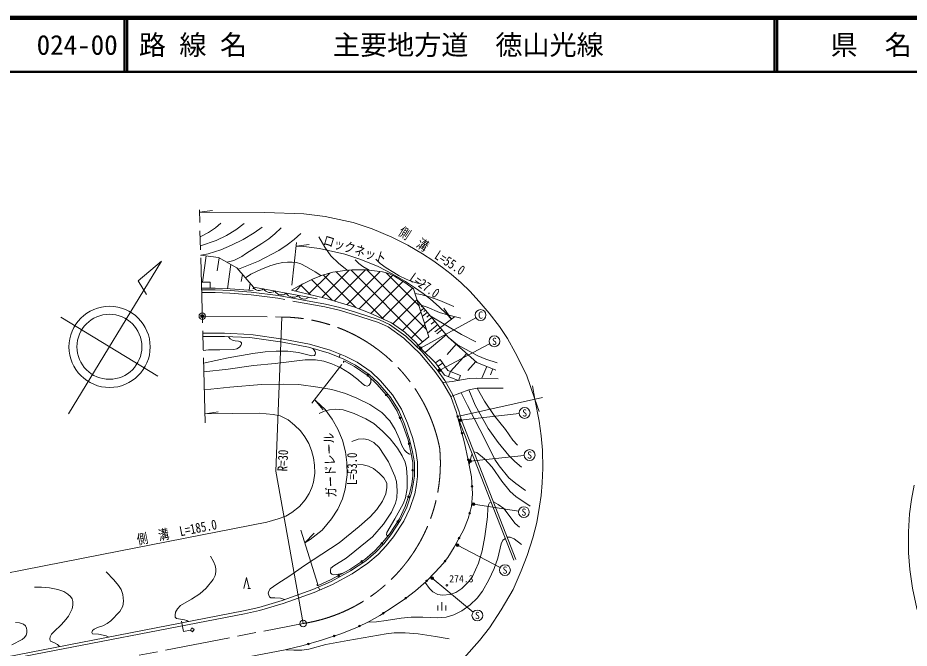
# Model space of a CAD drawing. Units: millimetres at full size, sheet at 1:1000; details may follow other scales. Extents: x 40000 to 680000, y 20000 to 380000.
# Drawn here: x 158041 to 322647, y 263587 to 380000 of the extents above; entities that cross this region are included whole.
import ezdxf
from ezdxf.enums import TextEntityAlignment as Align

# ---------------------------------------------------------------- set-up
doc = ezdxf.new("R2010")
doc.units = ezdxf.units.MM
doc.header["$LTSCALE"] = 1000
doc.header["$PDMODE"] = 32
doc.header["$PDSIZE"] = 500
doc.linetypes.add('CHAIN', pattern=[18.5, 12, -1.5, 3.5, -1.5])
doc.linetypes.add('DASHED', pattern=[7.5, 6, -1.5])
for name, color, linetype, lineweight in [('M-BGD', 7, 'Continuous', 13), ('M-BMK', 2, 'CHAIN', 13), ('M-BMK-SRVR', 3, 'Continuous', 13), ('M-STR-HTXT', 7, 'Continuous', 13), ('M-STR-STRC', 7, 'Continuous', 13), ('M-TTL', 2, 'Continuous', 140), ('M-TTL-LINE', 7, 'Continuous', 50)]:
    doc.layers.add(name, color=color, linetype=linetype, lineweight=lineweight)
doc.layers.add('M-OTRS', color=6, linetype='Continuous')
doc.layers.add('M-TTL-TXT', color=7, linetype='Continuous')
doc.styles.add('ＭＳ ゴシック', font='')
doc.styles.get('ＭＳ ゴシック').set_extended_font_data('MS Gothic')

msp = doc.modelspace()

# ---------------------------------------------------------------- hatches: boundary and pattern name
at = {"layer": 'M-BGD'}
for points in [[(222757, 313896, -1), (222509, 314064, -0.41421), (222717, 314104, -0.41421)], [(226167, 310247, -1), (225972, 310474, -1)], [(228694, 305958, -1), (228576, 306233, -1)], [(239300, 306236, -1), (239223, 306526, -1)], [(240124, 303129, -1), (240047, 303419, -1)], [(230304, 301232, -1), (230234, 301523, -1)], [(241249, 298258, -0.41421), (241071, 298374, -0.41421), (241186, 298552, -1)], [(230972, 296299, -1), (230972, 296599, -0.41421), (231122, 296449, -0.41421)], [(241924, 293313, -1), (241906, 293613, -1)], [(230142, 291395, -1), (230237, 291680, -1)], [(241427, 288374, -0.41421), (241322, 288558, -0.41421), (241506, 288664, -1)], [(228114, 286845, -0.41421), (228069, 287052, -0.41421), (228277, 287097, -1)], [(239469, 283792, -0.41421), (239407, 283995, -0.41421), (239611, 284056, -1)], [(225157, 282826, -1), (225362, 283045, -0.41421), (225369, 282833, -0.41421)], [(221431, 279514, -1), (221680, 279682, -0.41421), (221640, 279474, -0.41421)], [(236844, 279547, -1), (237028, 279784, -0.41421), (237054, 279573, -0.41421)], [(217159, 276930, -1), (217423, 277071, -0.41421), (217362, 276868, -0.41421)], [(233438, 275889, -0.41421), (233435, 276101, -0.41421), (233647, 276105, -1)], [(229562, 272734, -0.41421), (229590, 272944, -0.41421), (229800, 272916, -1)], [(225399, 269965, -0.41421), (225445, 270172, -0.41421), (225652, 270127, -1)], [(220997, 267610, -1), (221270, 267735, -0.41421), (221196, 267536, -0.41421)], [(216341, 265801, -1), (216626, 265892, -0.41421), (216529, 265704, -0.41421)], [(211566, 264317, -0.41421), (211666, 264504, -0.41421), (211853, 264404, -1)]]:
    msp.add_hatch(color=256, dxfattribs=at).paths.add_polyline_path(points)
at = {"layer": 'M-STR-HTXT'}
for points in [[(239985, 305545, -1), (239597, 305860, -0.41421), (239949, 305896, -0.41421)], [(241757, 297973, -1), (241372, 298292, -1)], [(242338, 289977, -1), (242048, 290384, -0.41421), (242397, 290325, -0.41421)], [(239295, 282393, -0.41421), (238984, 282561, -0.41421), (239152, 282873, -1)], [(234567, 276267, -1), (234523, 276765, -1)]]:
    msp.add_hatch(color=256, dxfattribs=at).paths.add_polyline_path(points)

# ---------------------------------------------------------------- linework, layer by layer
at = {"layer": 'M-BGD'}
for p, q in [((192793, 336034), (192126, 331172)), ((195211, 335662), (194882, 333286)), ((197355, 334468), (196769, 329978)), ((199529, 332623), (199268, 331287)), ((215641, 332844), (211739, 328942)), ((219212, 333410), (214177, 328374)), ((214435, 332512), (220471, 326476)), ((222263, 333455), (216513, 327706)), ((216851, 333102), (225639, 324313)), ((224951, 333138), (218819, 327006)), ((219523, 333435), (232803, 320154)), ((222517, 333446), (233475, 322488)), ((226049, 332919), (232072, 326896)), ((191977, 331173), (193577, 331162)), ((193570, 330062), (193577, 331162)), ((200945, 330979), (200793, 329706)), ((212277, 331665), (216115, 327827)), ((227265, 332447), (221069, 326251)), ((229138, 331315), (223247, 325423)), ((201538, 330291), (201500, 329968)), ((210637, 330845), (209301, 329509)), ((210273, 330663), (212073, 328864)), ((230909, 330081), (225299, 324471)), ((231748, 327914), (227308, 323475)), ((232390, 327148), (232075, 326884)), ((233032, 326381), (232403, 325854)), ((232711, 326765), (232554, 326633)), ((233354, 325998), (233039, 325735)), ((232473, 325635), (229080, 322241)), ((233675, 325615), (232731, 324824)), ((234466, 324671), (233135, 323556)), ((234070, 325143), (233599, 324748)), ((233199, 323355), (230687, 320843)), ((235581, 323341), (233704, 321767)), ((235024, 324006), (234358, 323448)), ((237155, 321464), (233237, 318180)), ((233925, 321076), (233839, 320990)), ((236368, 322402), (235430, 321616)), ((239014, 319716), (237325, 317797)), ((217586, 317891), (217365, 317334)), ((240933, 318028), (237971, 314661)), ((235200, 316303), (236013, 316885)), ((235200, 316303), (236831, 314027)), ((235666, 315652), (236479, 316235)), ((236013, 316885), (237469, 314853)), ((242617, 316547), (241136, 314864)), ((239804, 313959), (237469, 314853)), ((237578, 313741), (237936, 314674)), ((244648, 315631), (243759, 313422)), ((245752, 315187), (245308, 314082)), ((239446, 313025), (236831, 314027)), ((239446, 313025), (239804, 313959)), ((249643, 279810), (239262, 306381)), ((200527, 274611), (201027, 274611)), ((213564, 274866), (213810, 274319)), ((236328, 270554), (236328, 272054)), ((235578, 270554), (235578, 271454)), ((237078, 270554), (237078, 271454)), ((188617, 266668), (188248, 268562)), ((188617, 266668), (189905, 266916))]:
    msp.add_line(p, q, dxfattribs=at)
for points in [[(195505, 342057), (194555, 341191), (193255, 340335), (191710, 339534)], [(199824, 341994), (198271, 340824), (196606, 339785), (194674, 338862), (191756, 337875)], [(203190, 341323), (201685, 340277), (199648, 339045), (197524, 337988), (195509, 337132), (193161, 336421), (191873, 336161)], [(206655, 341198), (205506, 340131), (204369, 339207), (203094, 338296), (200116, 336430), (199380, 335898), (197959, 335203), (196715, 334857), (196673, 334848)], [(210307, 340176), (209093, 339055), (207796, 338057), (206252, 337049), (202481, 335034), (198822, 333600), (198707, 333576)], [(213656, 339532), (214742, 337633), (215861, 336039), (217269, 334683), (218836, 333379)], [(191802, 336170), (195115, 335716), (198478, 333842), (201563, 330262)], [(200066, 331999), (201060, 332672), (202945, 333546), (204564, 334206), (205791, 334577), (206968, 334842), (207854, 334900), (208677, 334900), (209496, 334823), (210296, 334537), (211375, 334008), (212940, 333100), (214020, 332385)], [(222898, 333397), (221782, 334089), (221031, 334658), (220310, 335318)], [(224177, 335404), (224975, 334641), (226063, 333857), (227475, 332979), (228437, 332379), (229736, 331719), (231015, 331230), (232078, 330915), (233241, 330671)], [(235200, 316303), (232594, 318794), (231536, 320053), (229501, 321948), (227031, 323667), (223137, 325474), (220078, 326624), (214754, 328240), (208581, 329677), (209999, 330527), (212441, 331747), (214119, 332425), (216218, 333003), (218403, 333344), (219772, 333455), (222440, 333455), (225398, 333082), (226578, 332787), (227601, 332282), (229683, 330973), (231102, 329941), (233929, 321062), (231691, 319257)], [(201497, 329656), (197246, 329961), (194507, 330056), (191970, 330073)], [(239750, 306489), (239553, 307234), (238439, 310255), (236901, 312992), (235467, 314992), (232683, 318301), (229668, 321207), (226694, 323373), (224809, 324213), (223053, 324792), (220195, 325677), (217521, 326481), (214844, 327130), (206138, 328693), (201156, 329325), (197228, 329662), (194501, 329756), (191978, 329773)], [(201563, 330262), (203993, 329845), (213307, 328074)], [(231377, 329078), (232457, 328917), (234067, 328463), (236003, 327768), (238571, 326715)], [(231748, 327914), (237514, 321035), (242826, 316364), (246321, 314958)], [(232546, 326962), (233649, 326557), (235886, 325597), (237400, 325119), (239830, 324526)], [(234198, 324991), (239961, 321522), (242634, 320189)], [(111730, 253349), (199702, 270488), (202533, 271115), (206887, 272412), (212538, 274405), (215894, 275914), (219504, 277844), (222290, 279734), (224173, 281335), (225613, 282875), (226952, 284491), (228799, 287353), (229867, 289619), (230747, 292259), (231070, 293886), (231272, 295341), (231272, 297877), (230939, 299872), (230391, 302154), (229450, 304954), (228372, 307473), (226776, 309998), (224562, 312577), (222930, 314141), (220388, 315866), (218268, 316976), (215525, 318063), (211746, 319153), (206924, 320073), (200875, 320935), (196199, 321140), (192215, 321140)], [(196959, 321107), (197253, 320740), (197697, 320468), (198205, 320334), (198804, 320270), (199134, 320149), (199318, 319964), (199318, 319766), (199221, 319494), (198959, 319155), (198513, 318888), (197911, 318738), (195335, 318693), (193233, 318672), (192287, 318531)], [(237514, 321035), (239262, 319587), (243004, 317555), (244446, 316956), (246554, 316282)], [(111828, 252915), (199894, 269914), (202684, 270534), (207072, 271841), (212761, 273847), (216159, 275375), (219814, 277330), (222654, 279256), (224588, 280900), (226064, 282478), (227437, 284136), (229325, 287061), (230425, 289396), (231328, 292105), (231662, 293786), (231872, 295299), (231872, 297926), (231528, 299991), (230968, 302320), (230011, 305168), (228904, 307753), (227260, 310356), (224998, 312990), (223309, 314609), (220697, 316381), (218518, 317522), (217586, 317891)], [(192350, 316237), (194578, 316716), (196879, 317227), (201443, 318007), (203699, 318326), (205762, 318446), (207922, 318446), (209881, 318172), (212361, 317595), (212810, 317612), (212960, 317834), (212997, 318143), (212925, 318325), (212747, 318611), (212520, 318930)], [(192394, 314615), (196893, 315096), (201544, 315788), (205572, 316174), (211093, 316864), (213042, 316826), (214523, 316585), (216015, 316117), (217696, 315361), (219314, 314348), (220841, 313193), (221626, 312465), (222153, 312113), (222539, 311981), (222844, 312073), (223067, 312326), (223240, 312651), (223248, 313420)], [(213497, 275138), (215762, 276183), (219348, 278101), (222108, 279973), (223966, 281553), (225388, 283073), (226709, 284668), (228536, 287499), (229588, 289731), (230456, 292336), (230774, 293936), (230972, 295361), (230972, 297852), (230645, 299812), (230103, 302071), (229169, 304847), (228105, 307332), (226534, 309820), (224344, 312371), (222741, 313906), (220234, 315608), (218373, 316583)], [(246732, 313341), (242721, 313450), (241361, 313383), (238278, 312807), (236511, 312666)], [(192486, 311273), (197175, 311760), (203028, 312275), (207053, 312363), (209918, 312254), (213454, 311814), (216012, 311330), (218525, 310624), (220626, 309782), (223056, 308609), (225238, 307118), (226744, 305563), (227711, 303963), (228551, 302191), (228985, 301031), (229476, 300171), (229857, 299723), (230368, 299436), (230699, 299491)], [(237984, 310045), (241338, 311281), (242845, 311622), (247667, 311627)], [(241338, 311281), (242481, 308489), (244894, 304144), (246732, 301588), (248745, 299173), (249815, 298050), (251029, 297008)], [(242845, 311622), (244215, 309218), (246022, 306566), (248081, 303972), (249468, 302016), (250316, 301094)], [(239262, 306381), (239076, 307083), (237984, 310045)], [(239924, 310760), (241085, 308376), (244555, 301719), (246159, 298458), (246926, 297260), (248733, 295063), (249991, 293979), (251776, 292701)], [(113536, 245389), (207396, 263250), (210727, 264065), (214112, 265084), (217853, 266287), (220745, 267495), (222950, 268504), (224868, 269626), (227566, 271351), (229608, 272769), (231453, 274180), (233474, 275926), (235099, 277607), (236596, 279228), (237471, 280353), (238620, 282211), (240393, 285513), (241203, 287551), (241810, 289776), (241997, 292087), (241810, 295246), (241233, 298333), (240555, 301505), (239262, 306381)], [(213675, 306919), (214605, 307384), (215597, 307630), (216644, 307716), (218128, 307579), (220144, 306910), (222315, 305959), (223793, 305065), (225363, 303684), (226787, 302227), (228150, 300500), (229017, 299111), (229567, 297936), (229804, 296871), (229931, 295104), (229931, 293047), (229630, 291362), (229182, 290224), (227694, 287473), (226158, 284943), (226109, 284494), (226215, 284402), (226468, 284377)], [(250018, 279957), (239959, 305702), (239750, 306489)], [(218115, 277441), (216977, 277181), (216412, 277113), (216024, 277235), (215794, 277507), (215756, 277908), (215830, 278342), (216403, 278798), (218659, 280231), (220276, 281480), (223512, 284179), (225585, 286513), (227024, 288713), (227793, 290376), (228037, 291332), (228097, 292734), (227943, 294377), (227643, 295383), (226479, 298004), (224775, 300627), (223782, 301563), (222807, 302083), (221937, 302272), (220884, 302210), (219739, 301753)], [(252667, 289784), (250016, 291590), (248982, 292526), (247428, 294449), (245618, 297026), (244242, 298571), (242811, 299710), (242254, 299828)], [(241399, 297443), (241775, 299008), (241959, 299478)], [(207283, 272552), (206556, 272803), (205480, 272885), (204784, 272885), (204522, 273079), (204373, 273386), (204282, 273727), (204385, 274130), (204667, 274559), (205863, 275436), (208271, 276925), (210978, 278844), (217375, 283043), (221084, 286030), (223121, 287858), (224332, 289215), (225370, 290746), (225973, 292073), (226173, 293266), (226173, 294091), (225639, 295062), (224800, 295905), (223743, 296742), (222784, 297179), (221837, 297458), (220757, 297591)], [(245436, 290579), (245173, 290428), (244990, 290029), (244858, 289413), (244756, 287855), (244299, 284233), (243795, 281569), (243135, 279280), (241996, 276807), (241263, 275830), (240045, 274622), (238919, 273853), (237869, 273487), (236460, 273362), (235577, 273527), (234687, 273996), (234063, 274619), (233256, 275738)], [(250662, 285916), (249911, 286604), (247771, 289376), (246763, 290144), (245865, 290587)], [(222746, 268410), (224250, 268450), (226058, 268682), (228837, 269120), (230698, 269286), (232837, 269286), (235539, 269195), (237136, 269321), (238529, 269771), (240006, 270455), (241599, 271589), (242871, 272842), (243839, 274101), (245025, 276206), (246026, 278307), (246669, 280237), (247273, 282845), (247637, 283526), (248076, 283822)], [(248413, 284065), (248955, 284068), (249681, 283776), (251058, 282717)], [(193635, 280578), (194187, 279607), (194511, 278849), (194622, 278245), (194622, 277686), (194511, 277014), (194136, 276256), (192830, 274686), (191661, 273652), (190129, 272629), (188079, 271458), (187535, 270853), (187175, 270257), (187071, 269705), (187071, 269300), (187337, 269079), (188838, 268812), (189281, 268709), (189478, 268496)], [(174350, 277691), (175764, 276219), (176635, 275175), (177106, 274429), (177447, 273499), (177556, 272274), (177419, 271335), (176875, 270356), (175243, 268625), (174524, 268134), (173712, 267735), (172761, 267416), (172145, 267112), (171847, 266829), (171695, 266481), (171826, 266256), (172954, 266168), (174385, 265893), (174852, 265646)], [(199777, 274611), (200277, 276611), (200777, 274611)], [(165760, 263875), (165356, 264244), (164820, 264602), (164103, 264865), (163989, 265002), (163926, 265284), (163988, 265705), (164252, 266170), (164665, 266610), (166078, 267954), (166924, 268862), (167383, 269489), (167728, 270124), (168085, 270872), (168210, 271527), (168221, 272180), (168079, 272686), (167777, 273147), (167291, 273575), (166543, 274038), (165407, 274426), (163872, 274724), (162393, 274867), (161120, 274867)], [(157629, 268316), (158363, 268265), (159059, 268003), (159445, 267685), (159668, 267286), (159725, 266929), (159725, 266409), (159566, 265980), (159270, 265544), (158841, 265188), (156931, 264195)], [(237691, 265307), (235148, 265772), (231963, 266215), (229574, 266410), (227542, 266410), (226059, 266232), (218964, 264982), (214902, 264241), (211785, 263414), (210507, 263200), (209025, 263200), (207580, 263295)]]:
    msp.add_lwpolyline(points, dxfattribs=at)
at = {"layer": 'M-BGD', "linetype": 'DASHED'}
for points in [[(237984, 310045), (236479, 312723), (235072, 314685), (232317, 317959), (229346, 320823), (226442, 322938), (224629, 323746), (222901, 324316), (220049, 325198), (217390, 325999), (214740, 326641), (206063, 328199), (201103, 328828), (197198, 329162), (194490, 329256), (191992, 329273)], [(217586, 317891), (215719, 318631), (211886, 319737), (207023, 320665), (200931, 321533), (196212, 321740), (192199, 321740)]]:
    msp.add_lwpolyline(points, dxfattribs=at)
at = {"layer": 'M-BGD'}
msp.add_lwpolyline([(190316, 266631), (190591, 267049), (190174, 267324), (189899, 266906)], close=True, dxfattribs=at)
for centre in [(222633, 313980), (226070, 310360), (228635, 306096), (239262, 306381), (240086, 303274), (230269, 301378), (241218, 298405), (230972, 296449), (241915, 293463), (230190, 291537), (241467, 288519), (228195, 286971), (239540, 283924), (225260, 282935), (221555, 279598), (236936, 279665), (217291, 277001), (233542, 275997), (237278, 275204), (229681, 272825), (225526, 270046), (221134, 267673), (216484, 265846), (211710, 264361)]:
    msp.add_circle(centre, 150, dxfattribs=at)
for centre, radius, start, end in [((202610, 330817), 1185, 207.91714, 312.61683), ((204648, 330758), 1479, 213.35379, 305.68966), ((206720, 330165), 1353, 206.75037, 311.72578), ((208914, 329878), 1482, 209.17862, 309.29752), ((210930, 329281), 1210, 207.02649, 311.44966), ((218303, 316450), 150, 62.35607, 242.35607), ((213434, 275274), 150, 114.76901, 294.76901)]:
    msp.add_arc(centre, radius, start, end, dxfattribs=at)
at = {"layer": 'M-BMK'}
for p, q in [((192653, 305188), (191572, 344551)), ((192112, 324888), (206802, 324744)), ((112682, 249150), (210722, 268139))]:
    msp.add_line(p, q, dxfattribs=at)
for centre, start, end in [((206508, 294745), 11.14731, 89.43926), ((206070, 297776), 278.92042, 5.29671)]:
    msp.add_arc(centre, 30000, start, end, dxfattribs=at)
at = {"layer": 'M-BMK-SRVR'}
for p, q in [((167418, 306858), (184570, 335085)), ((184570, 335085), (180237, 331432)), ((180237, 331432), (181830, 328889)), ((165974, 324702), (183921, 313798))]:
    msp.add_line(p, q, dxfattribs=at)
for centre, radius in [((174984, 319228), 7500), ((174948, 319250), 6000), ((192112, 324888), 600), ((210722, 268139), 600)]:
    msp.add_circle(centre, radius, dxfattribs=at)
at = {"layer": 'M-OTRS'}
msp.add_point((192112, 324888), dxfattribs=at)
at = {"layer": 'M-STR-HTXT'}
for p, q in [((191585, 344099), (194018, 344426)), ((208652, 330648), (209506, 338516)), ((209434, 337856), (211874, 338129)), ((238100, 324342), (236707, 326364)), ((232417, 319005), (242621, 324621)), ((235023, 322008), (238704, 324801)), ((235943, 314940), (245169, 319793)), ((217851, 315995), (212340, 308832)), ((253545, 309600), (253060, 312006)), ((212844, 309488), (214454, 307634)), ((254906, 309907), (239262, 306381)), ((253545, 309600), (254347, 307280)), ((192607, 306879), (195035, 307240)), ((239791, 305702), (250643, 306920)), ((241565, 298133), (251557, 299156)), ((242193, 290180), (250510, 288870)), ((210286, 285396), (213443, 275363)), ((211019, 283067), (212755, 284803)), ((239223, 282633), (247120, 278467)), ((234545, 276516), (242136, 270266))]:
    msp.add_line(p, q, dxfattribs=at)
for points in [[(253545, 309600), (251971, 314069), (249908, 318178), (248474, 320808), (246971, 322976), (245108, 325454), (243217, 327641), (241496, 329515), (239919, 331046), (238053, 332661), (236454, 333919), (234679, 335170), (232770, 336419), (230042, 337989), (227097, 339514), (223503, 341016), (219989, 342177), (214777, 343300), (210854, 343818), (203651, 344023), (191585, 344099)], [(238100, 324342), (237192, 325331), (235863, 326622), (234233, 328032), (232868, 329106), (231308, 330206), (229629, 331304), (227164, 332722), (224557, 334073), (221402, 335391), (218412, 336379), (213750, 337383), (210375, 337830), (209434, 337856)], [(210722, 268139), (205676, 296303), (206802, 324744)], [(116756, 231192), (207249, 246086), (220010, 249294), (226517, 251833), (232290, 255103), (236654, 258257), (240389, 261720), (243299, 264991), (245174, 267363), (247314, 270641), (249493, 274400), (251014, 277853), (252129, 280676), (253175, 283953), (253867, 286823), (254381, 289783), (254670, 291778), (254897, 294130), (254980, 296843), (254952, 300179), (254690, 302818), (254348, 305497), (253545, 309600)], [(212844, 309488), (213099, 309280), (214775, 307675), (216100, 305869), (217165, 304009), (217996, 302008), (218547, 299836), (218785, 297862), (218886, 295576), (218500, 292982), (217977, 291173), (217128, 289271), (215954, 287446), (214236, 285392), (212057, 283686), (211019, 283067)], [(192607, 306879), (202588, 306960), (205211, 306758), (206478, 306469), (207942, 305744), (209121, 304782), (210247, 303704), (211061, 302594), (211770, 301357), (212288, 300109), (212637, 298735), (212801, 297371), (212866, 295888), (212625, 294263), (212328, 293238), (211835, 292133), (211111, 291008), (210039, 289727), (208656, 288644), (207524, 287968), (206093, 287454), (204015, 286879), (173534, 280873), (108394, 268055)], [(323572, 293675), (323070, 291020), (322737, 288385), (322519, 285098), (322543, 281176), (322776, 278113), (323263, 274684), (324082, 270924), (325046, 267659), (326111, 264759), (327525, 261573), (329385, 258101), (331974, 254139), (334523, 250903), (337359, 247859), (340492, 245016), (344052, 242312), (348157, 239757), (351545, 238055)]]:
    msp.add_lwpolyline(points, dxfattribs=at)
for centre, radius in [((232417, 319005), 150), ((232417, 319005), 120), ((232417, 319005), 90), ((232417, 319005), 60), ((232417, 319005), 30), ((232417, 319005), 20), ((235943, 314940), 150), ((235943, 314940), 120), ((235943, 314940), 90), ((235943, 314940), 60), ((235943, 314940), 30), ((235943, 314940), 20), ((239791, 305702), 250), ((241565, 298133), 250), ((242193, 290180), 250), ((239223, 282633), 250), ((234545, 276516), 250)]:
    msp.add_circle(centre, radius, dxfattribs=at)
for p in [(232417, 319005), (235943, 314940)]:
    msp.add_point(p, dxfattribs=at)
at = {"layer": 'M-STR-STRC'}
for centre in [(243497, 325103), (246054, 320258), (251637, 307031), (252552, 299257), (251497, 288714), (248004, 278000), (242908, 269631)]:
    msp.add_circle(centre, 1000, dxfattribs=at)
at = {"layer": 'M-TTL'}
msp.add_line((680000, 380000), (40000, 380000), dxfattribs=at)
at = {"layer": 'M-TTL-LINE'}
for p, q in [((177750, 380000), (177750, 370000)), ((178250, 380000), (178250, 370000)), ((297750, 380000), (297750, 370000)), ((298250, 380000), (298250, 370000)), ((40000, 370000), (680000, 370000))]:
    msp.add_line(p, q, dxfattribs=at)

# ---------------------------------------------------------------- texts
at = {"layer": 'M-BGD', "style": 'ＭＳ ゴシック'}
msp.add_text('274.3', height=1320, dxfattribs=at).set_placement((237706, 276413), align=Align.MIDDLE_LEFT)
at = {"layer": 'M-STR-HTXT', "style": 'ＭＳ ゴシック', "width": 0.8}
for s, rotation, p in [('側\u3000溝\u3000L=55.0', 326.815, (233696, 335751)), ('ロックネット', 342.9, (219861, 335881)), ('L=27.0', 324.82, (232342, 329414)), ('ガードレール', 92.529, (217150, 297427)), ('側\u3000溝\u3000L=185.0', 11.146, (187693, 283610))]:
    msp.add_text(s, height=1833, rotation=rotation, dxfattribs=at).set_placement(p, align=Align.BOTTOM_CENTER)
msp.add_text('R=30', height=1833, rotation=87.734, dxfattribs=at).set_placement((205976, 296291), align=Align.TOP_LEFT)
msp.add_text('L=53.0', height=1833, rotation=90, dxfattribs=at).set_placement((218835, 296719), align=Align.TOP_CENTER)
at = {"layer": 'M-STR-STRC', "style": 'ＭＳ ゴシック'}
for s, p in [('C', (243497, 325103)), ('S', (246054, 320258)), ('S', (251637, 307031)), ('S', (252552, 299257)), ('S', (251497, 288714)), ('S', (248004, 278000)), ('S', (242908, 269631))]:
    msp.add_text(s, height=1320, dxfattribs=at).set_placement(p, align=Align.MIDDLE_CENTER)
at = {"layer": 'M-TTL-TXT', "style": 'ＭＳ ゴシック'}
for s, p in [('路 線 名', (180380, 375000)), ('主要地方道\u3000徳山光線', (216234, 375000)), ('024-00', (161521, 375000))]:
    msp.add_text(s, height=3666, dxfattribs=at).set_placement(p, align=Align.MIDDLE_LEFT)
msp.add_text('県\u3000名', height=3666, dxfattribs=at).set_placement((315625, 375000), align=Align.MIDDLE_CENTER)

doc.saveas('drawing.dxf')
